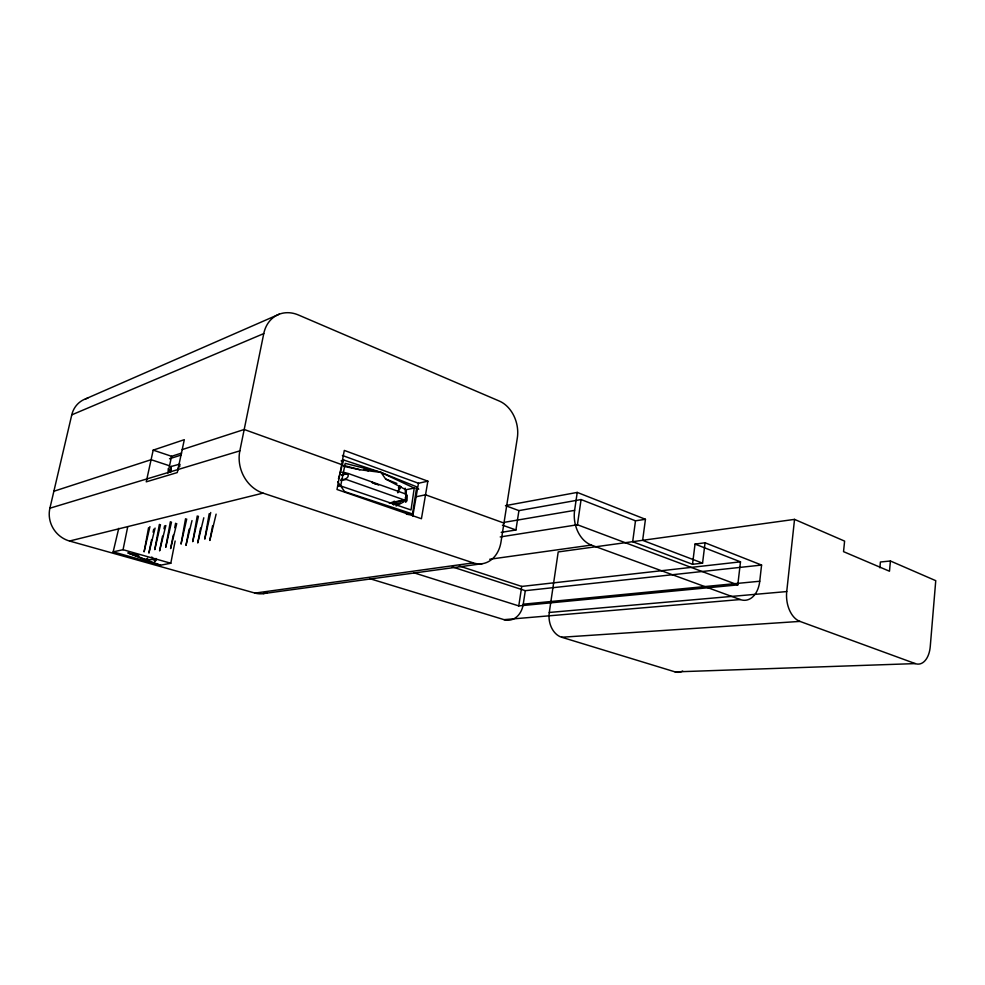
<?xml version="1.0" encoding="UTF-8"?>
<svg xmlns="http://www.w3.org/2000/svg" width="985" height="985" viewBox="0 0 985 985"><rect width="100%" height="100%" fill="white"/><g stroke="black" fill="none" stroke-linecap="round" stroke-linejoin="round"><path stroke-width="1.48" d="M393.754 501.377L393.778 504.702L391.464 502.855L393.778 504.702M171.181 470.362L171.292 466.447L179.652 464.169L179.762 466.594M890.415 560.994L889.48 571.226L843.542 551.649L844.601 541.11L794.538 519.378L558.199 551.932L549.285 612.461A20.476 15.341 85.2 0 0 561.659 637.246L675.094 671.893L915.274 663.595A22.63 13.273 85.7 0 0 930.259 646.517L935.75 580.67L890.415 560.994L880.405 562.004L879.864 567.816M405.451 497.425L405.82 501.944L406.288 497.45M915.274 663.595L799.943 621.4A24.514 15.662 84.6 0 1 786.732 591.566L794.538 519.378M407.261 495.295L406.608 501.267L405.845 489.754L385.627 479.018L381.047 472.443L416.729 486.861L412.506 513.948L407.987 514.576M369.658 578.626L504.074 619.663L740.228 599.545A25.499 16.967 83.8 0 0 759.743 581.236L761.577 565.058L705.063 542.784L695.028 544.089L692.517 564.294L632.678 541.713L635.497 520.819L645.446 519.292L642.639 540.346L702.564 563.137L705.063 542.784M413.7 572.728L518.775 605.91L737.802 584.893L740.486 561.844L695.028 544.089M740.228 599.545L591.345 545.074A27.986 20.426 81 0 1 574.612 510.365L577.235 492.414L645.446 519.292M500.22 536.948L577.419 524.759L581.076 499.555L635.497 520.819M381.047 472.443L414.229 488.08L411.028 509.971L340.65 485.95L337.707 486.319M518.775 605.91L521.742 586.432L740.486 561.844M504.074 619.663A21.165 16.4 84.2 0 0 523.244 604.199L525.3 590.68L761.577 565.058M501.205 532.368L515.931 529.979L518.923 510.624L581.076 499.555M427.859 481.173L421.432 518.738L337.005 489.483L344.294 450.416L427.859 481.173L418.465 483.253L342.411 455.476M412.801 516.042L418.465 483.253M209.189 513.714L204.769 539.127L210.716 512.508M197.259 515.931L192.728 541.664L198.453 516.238M185.549 518.738L181.031 544.114L186.707 519.046M170.356 521.73L165.739 547.34L171.501 522.062M159.385 524.377L154.768 549.642L160.493 524.697M148.55 527.751L144.093 551.883L149.929 526.606M212.612 525.67L209.817 540.469L216.121 514.121M200.595 527.997L197.726 542.969L203.797 517.802M189.12 529.154L185.968 545.407L192.001 520.585M173.261 535.175L170.614 548.596L176.734 523.577M174.727 527.726L175.601 523.244M118.742 528.342L113.164 551.871L160.518 565.193L170.799 563.248L175.145 541.011M162.537 536.16L159.595 550.886L165.849 525.522M164.002 528.797L164.581 525.855M151.591 539.669L148.883 553.102L155.088 528.071M153.094 532.196L153.697 529.204M113.164 551.871L123.051 549.704L127.644 527.147M473.28 562.878L263.032 493.116A33.884 29.205 69.9 0 1 239.835 450.859L263.771 333.583A33.687 27.678 64.7 0 1 298.43 314.991L499.358 401.08A29.71 22.667 75.8 0 1 517.322 437.98L500.996 541.972A30.092 23.603 80.5 0 1 473.28 562.878L255.029 593.093L69.529 541.024A26.841 25.265 54 0 1 49.903 508.211L71.77 414.857A26.804 24.12 52.3 0 1 87.837 398.162M340.65 485.95L345.242 463.381L380.961 472.406L359.894 469.734L343.777 466.348M398.26 492.574L399.91 485.654M167.955 473.108L171.587 456.289L181.622 453.075M153.192 450.133L146.248 481.837L177.275 472.566L184.318 439.679L153.192 450.133L171.587 456.289M405.697 494.347L406.362 491.392M169.814 472.209L171.292 466.447M151.801 556.981L155.174 561.388L155.95 558.458M170.036 471.655L170.824 468.786M338.458 478.858L343.654 460.007L380.961 472.406M177.768 470.017L179.652 464.169M394.566 501.242L393.557 504.086L400.378 502.892M397.595 492.685L399.11 488.412M155.174 561.388L156.627 559.394L145.484 559.702L128.099 552.979L129.133 552.166M145.484 559.702L147.676 558.175M396.13 505.994L404.035 501.722M85.436 398.937L279.26 314.19M71.77 414.857L263.771 333.583M341.118 460.881L343.654 460.007M406.325 495.701L405.955 495.073L405.635 499.629M53.879 491.244L151.087 459.7L169.543 465.782M182.2 449.603L244.194 429.485L341.647 464.588M169.518 458.764L181.24 455.033M49.903 508.211L239.835 450.859M341.721 474.868L347.496 473.231L406.559 494.31M69.529 541.024L263.032 493.116M341.795 475.361C351.916 470.731 348.899 480.779 341.056 479.375M401.154 486.873L398.839 487.39A2.536 0.677 10.2 0 0 400.341 488.695M416.126 496.76L425.532 494.802L503.963 523.06M404.145 499.937L389.186 503.052L405.475 500.392L346.338 479.498L340.675 480.471M405.845 489.754L414.229 488.08M577.235 492.414L505.49 505.637L518.923 510.624M504.32 522.321L574.612 510.365M489.717 559.258L591.345 545.074M263.13 593.635L482.219 563.703M692.517 564.294L702.564 563.137M523.244 604.199L759.743 581.236M549.285 612.461L786.732 591.566M561.659 637.246L799.943 621.4M406.448 514.293L412.506 513.948L344.639 491.626L337.67 481.763M341.623 472.258L346.104 473.132L343.334 472.221M138.713 555.442L128.099 552.979L160.518 565.193M343.654 465.412L359.894 469.734M123.051 549.704L170.799 563.248M452.25 566.88L525.3 590.68M459.318 565.993L521.742 586.432M409.735 513.628L412.641 514.626M502.424 525.14L515.931 529.979M364.044 469.34L368.365 470.904M415.892 488.104L418.773 489.151M410.413 513.739L413.269 514.798M577.419 524.759L737.802 584.893M385.627 479.018L396.856 483.426M378.609 485.051L371.677 482.244L375.704 484.177M168.152 468.712L168.767 472.381M405.155 488.129L405.451 494.261M405.598 497.339L405.82 501.944M682.679 671.044A19.146 13.359 86.5 0 1 675.094 671.893M267.317 592.527A24.231 21.485 79.1 0 1 255.029 593.093M170.725 472.135A5.479 1.305 12.3 0 1 171.033 470.042"/></g></svg>
